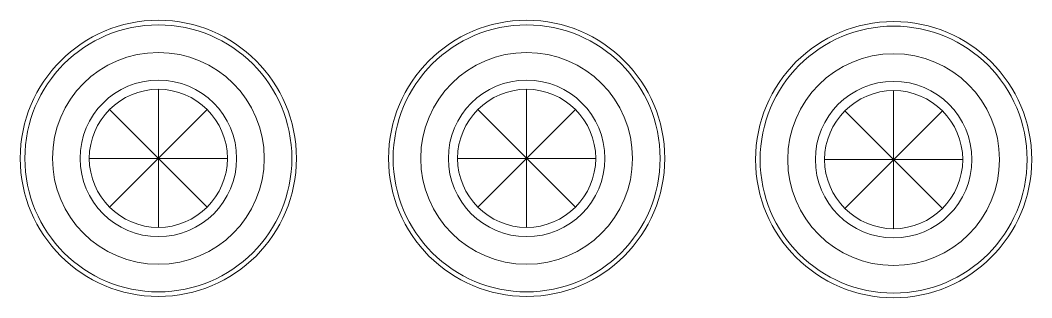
# Model space of a CAD drawing. Header units: millimetres. Extents: x -116965 to 323937, y 291661 to 566926.
# Drawn here: x -48431.7 to -48321.9, y 318512.3 to 318542.4 of the extents above; entities that cross this region are included whole.
import ezdxf

# ---------------------------------------------------------------- set-up
doc = ezdxf.new("R2010")
doc.units = ezdxf.units.MM
doc.layers.get('0').update_dxf_attribs({"lineweight": 18})
doc.layers.add('hw_Punch', color=3, linetype='Continuous', lineweight=9)

# ---------------------------------------------------------------- blocks, each defined once
blk = doc.blocks.new('*U1760')
at = {"color": 2}
for p, q in [((0, -7.5), (0, 7.5)), ((5.3, 5.3), (-5.3, -5.3)), ((-5.3, 5.3), (5.3, -5.3)), ((-7.5, 0), (7.5, 0))]:
    blk.add_line(p, q, dxfattribs=at)
for radius in [15, 14.5]:
    blk.add_circle((0, 0), radius)
for radius in [8.5, 7.5]:
    blk.add_circle((0, 0), radius, dxfattribs=at)
at = {"layer": 'hw_Punch'}
blk.add_circle((0, 0), 11.5, dxfattribs=at)
blk = doc.blocks.new('*U1761')
at = {"color": 5}
for p, q in [((0, -7.5), (0, 7.5)), ((5.3, 5.3), (-5.3, -5.3)), ((-5.3, 5.3), (5.3, -5.3)), ((-7.5, 0), (7.5, 0))]:
    blk.add_line(p, q, dxfattribs=at)
for radius in [15, 14.5]:
    blk.add_circle((0, 0), radius)
for radius in [8.5, 7.5]:
    blk.add_circle((0, 0), radius, dxfattribs=at)
at = {"layer": 'hw_Punch'}
blk.add_circle((0, 0), 11.5, dxfattribs=at)
blk = doc.blocks.new('*U1759')
at = {"color": 1}
for p, q in [((0, -7.5), (0, 7.5)), ((5.3, 5.3), (-5.3, -5.3)), ((-5.3, 5.3), (5.3, -5.3)), ((-7.5, 0), (7.5, 0))]:
    blk.add_line(p, q, dxfattribs=at)
for radius in [15, 14.5]:
    blk.add_circle((0, 0), radius)
for radius in [8.5, 7.5]:
    blk.add_circle((0, 0), radius, dxfattribs=at)
at = {"layer": 'hw_Punch'}
blk.add_circle((0, 0), 11.5, dxfattribs=at)

msp = doc.modelspace()

# ---------------------------------------------------------------- block references
for name, p in [('*U1759', (-48416.731124, 318527.447572)), ('*U1760', (-48376.731124, 318527.447572)), ('*U1761', (-48336.87327, 318527.305426))]:
    msp.add_blockref(name, p)

doc.saveas('drawing.dxf')
